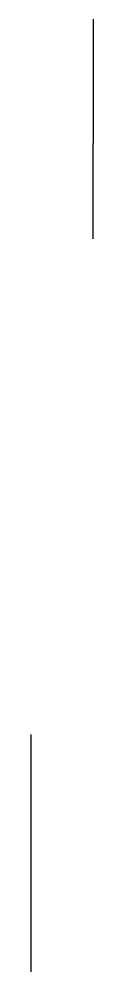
# Model space of a CAD drawing. Header units: centimetres. Extents: x 634.6 to 636.6, y 172.9 to 203.5.
import ezdxf

# ---------------------------------------------------------------- set-up
doc = ezdxf.new("R2010")
doc.units = ezdxf.units.CM
doc.header["$MEASUREMENT"] = 0

msp = doc.modelspace()

# ---------------------------------------------------------------- linework, layer by layer
for p, q in [((636.632, 203.506, 11.25), (636.632, 199.506, 11.25)), ((636.632, 196.433, 8.689), (636.632, 199.506, 11.25)), ((634.632, 180.492, 9.532), (634.632, 176.676, 10.724)), ((634.632, 176.676, 10.724), (634.632, 172.854, 9.768))]:
    msp.add_line(p, q)

doc.saveas('drawing.dxf')
